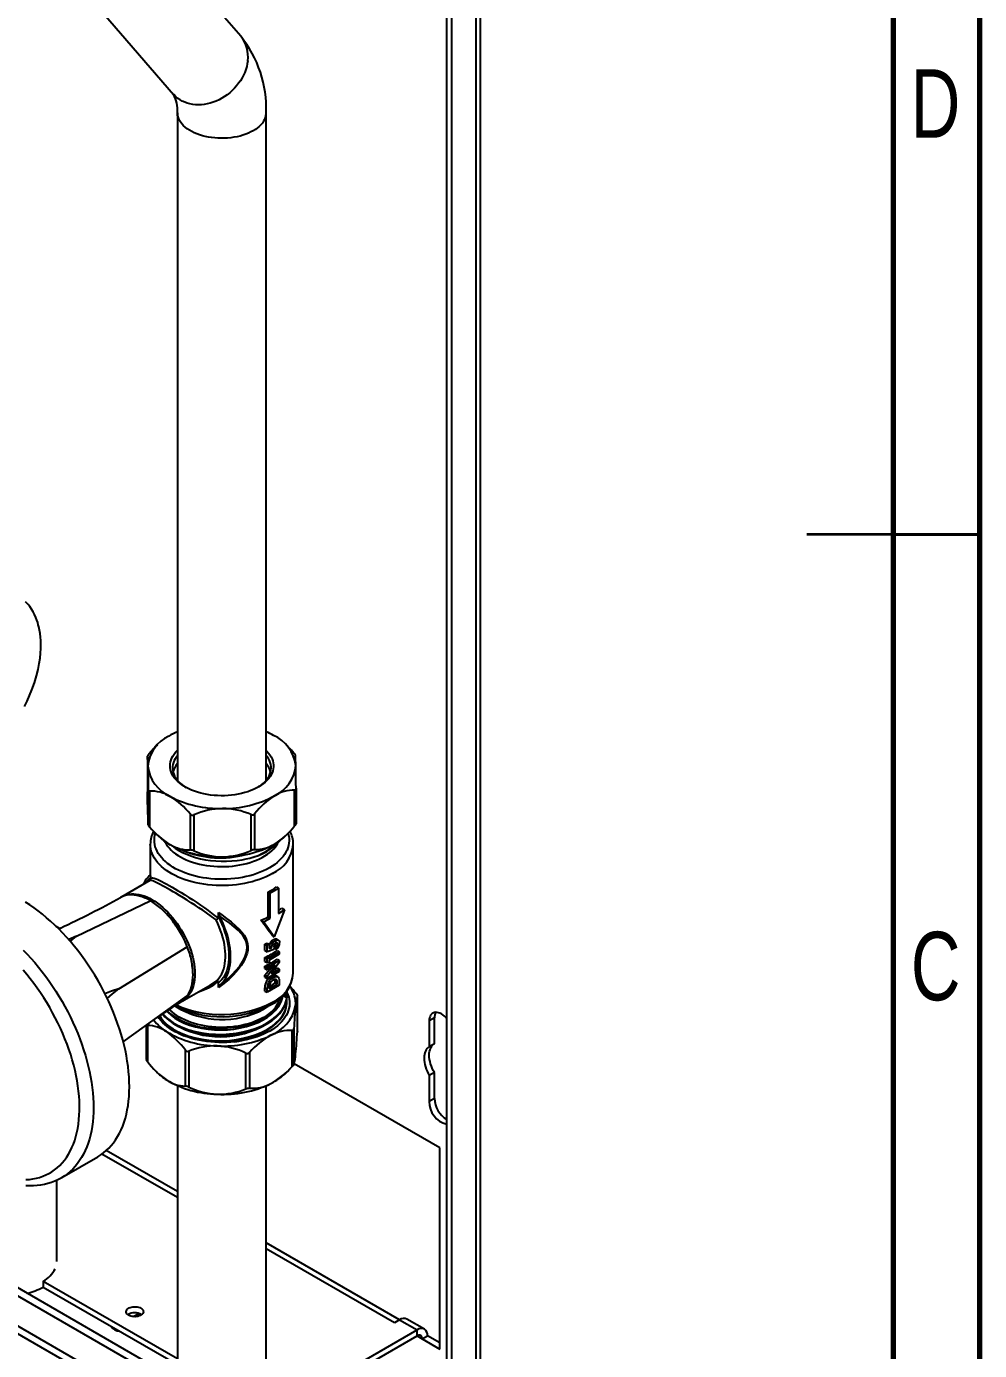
# Model space of a CAD drawing. Header units: millimetres. Extents: x 75 to 2075, y 25 to 1460.
# Drawn here: x 1798.9 to 2075, y 506 to 889.7 of the extents above; entities that cross this region are included whole.
import ezdxf

# ---------------------------------------------------------------- set-up
doc = ezdxf.new("R2010")
doc.units = ezdxf.units.MM
doc.header["$LTSCALE"] = 5
doc.styles.add('SLDTEXTSTYLE0', font='TXT', dxfattribs={"width": 0.75})

msp = doc.modelspace()

# ---------------------------------------------------------------- linework, layer by layer
at = {"color": 7, "linetype": 'Continuous', "lineweight": 70}
for p, q in [((2075, 1460), (2075, 25)), ((2050, 1435), (2050, 50))]:
    msp.add_line(p, q, dxfattribs=at)
at = {"color": 7, "linetype": 'Continuous', "lineweight": 25}
for p, q in [((1929.211, 488.308), (1929.211, 984.748)), ((1930.467, 490.519), (1930.467, 986.035)), ((1920.625, 485.1), (1920.625, 981.54)), ((1922.14, 484.226), (1922.14, 980.666)), ((1860.949, 886.905), (1838.792, 912.493)), ((1819.353, 895.66), (1841.509, 870.073)), ((1842.613, 864.761), (1842.613, 671.272)), ((1868.327, 671.272), (1868.327, 864.761)), ((1856.166, 489.638), (1512.715, 687.909)), ((1854.146, 488.472), (1510.694, 686.742)), ((1836.85, 681.572), (1836.207, 680.921)), ((1874.84, 680.813), (1874.091, 681.572)), ((1854.146, 479.723), (1510.694, 677.994)), ((1833.953, 678.294), (1833.953, 667.902)), ((1512.026, 675.05), (1855.478, 476.78)), ((1834.133, 658.338), (1834.133, 668.73)), ((1834.563, 668.15), (1834.563, 657.758)), ((1876.581, 658.022), (1876.581, 668.414)), ((1876.988, 669), (1876.988, 658.608)), ((1846.406, 651.068), (1846.406, 661.46)), ((1847.42, 661.225), (1847.42, 650.833)), ((1863.988, 650.938), (1863.988, 661.33)), ((1864.993, 661.577), (1864.993, 651.186)), ((1834.756, 652.704), (1834.756, 643.82)), ((1836.099, 656.091), (1836.85, 655.33)), ((1874.091, 655.33), (1874.725, 655.973)), ((1876.185, 615.376), (1876.185, 652.704)), ((1834.615, 642.207), (1826.518, 637.533)), ((1834.756, 642.374), (1834.784, 642.585)), ((1826.093, 637.262), (1826.192, 637.33)), ((1868.8, 638.885), (1868.8, 631.573)), ((1868.8, 638.885), (1869.36, 638.561)), ((1869.36, 638.561), (1871.885, 640.019)), ((1869.36, 638.561), (1869.36, 631.25)), ((1871.326, 640.342), (1871.885, 640.019)), ((1871.885, 640.019), (1871.885, 632.708)), ((1813.395, 626.081), (1834.762, 636.375)), ((1873.653, 633.728), (1870.623, 625.918)), ((1871.885, 632.708), (1873.653, 633.728)), ((1872.831, 634.203), (1873.653, 633.728)), ((1854.547, 631.628), (1854.547, 632.948)), ((1866.77, 630.704), (1867.592, 630.229)), ((1867.592, 630.229), (1869.36, 631.25)), ((1870.623, 625.918), (1867.592, 630.229)), ((1868.8, 631.573), (1869.36, 631.25)), ((1808.489, 628.33), (1807.482, 628.911)), ((1808.723, 628.437), (1808.203, 628.2)), ((1870.117, 626.209), (1870.623, 625.918)), ((1825.642, 610.845), (1845.479, 623.043)), ((1867.957, 621.939), (1867.957, 623.798)), ((1867.957, 623.798), (1868.602, 623.426)), ((1867.957, 621.939), (1868.602, 621.567)), ((1868.602, 623.426), (1869.192, 623.766)), ((1868.602, 621.567), (1868.602, 623.426)), ((1870.564, 622.219), (1868.602, 621.567)), ((1868.616, 624.098), (1869.192, 623.766)), ((1869.192, 623.766), (1869.192, 622.488)), ((1869.192, 622.488), (1869.86, 622.714)), ((1869.299, 623.251), (1869.826, 622.947)), ((1869.335, 623.017), (1869.86, 622.714)), ((1870.488, 625.156), (1870.998, 624.861)), ((1870.687, 622.907), (1870.564, 622.219)), ((1870.587, 622.964), (1870.687, 622.907)), ((1870.757, 622.6), (1870.757, 623.438)), ((1870.757, 623.438), (1871.277, 623.138)), ((1870.757, 622.6), (1871.277, 622.3)), ((1871.092, 624.172), (1871.594, 623.882)), ((1871.277, 622.3), (1871.277, 623.138)), ((1871.889, 624.96), (1871.329, 625.283)), ((1871.554, 621.93), (1872.138, 621.594)), ((1867.957, 618.792), (1867.957, 619.925)), ((1867.957, 619.925), (1868.602, 619.553)), ((1867.957, 618.792), (1868.602, 618.42)), ((1868.602, 619.553), (1872.138, 621.594)), ((1868.602, 618.42), (1868.602, 619.553)), ((1868.602, 617.04), (1872.138, 619.081)), ((1869.192, 618.322), (1868.602, 618.42)), ((1872.138, 620.861), (1869.192, 619.16)), ((1869.192, 619.16), (1869.192, 618.322)), ((1872.138, 618.416), (1869.818, 615.23)), ((1871.554, 619.418), (1872.138, 619.081)), ((1872.138, 621.594), (1872.138, 620.861)), ((1872.138, 619.081), (1872.138, 618.416)), ((1867.957, 616.68), (1867.957, 617.412)), ((1867.957, 617.412), (1868.602, 617.04)), ((1867.957, 616.68), (1868.602, 616.307)), ((1867.957, 614.167), (1867.957, 614.827)), ((1867.957, 614.827), (1868.602, 614.455)), ((1867.957, 614.167), (1868.602, 613.795)), ((1868.602, 614.455), (1870.929, 617.65)), ((1870.929, 617.65), (1868.602, 616.307)), ((1868.602, 616.307), (1868.602, 617.04)), ((1872.138, 615.836), (1868.602, 613.795)), ((1868.602, 613.795), (1868.602, 614.455)), ((1869.818, 615.23), (1872.138, 616.569)), ((1869.913, 614.404), (1870.42, 614.111)), ((1871.712, 614.298), (1871.166, 614.613)), ((1871.554, 616.906), (1872.138, 616.569)), ((1872.138, 616.569), (1872.138, 615.836)), ((1844.017, 607.221), (1852.113, 611.895)), ((1854.547, 611.239), (1854.547, 612.56)), ((1867.957, 610.189), (1867.957, 611.113)), ((1867.957, 611.113), (1868.602, 610.74)), ((1867.957, 610.189), (1868.602, 609.817)), ((1872.138, 611.858), (1868.602, 609.817)), ((1868.602, 609.817), (1868.602, 610.74)), ((1869.237, 610.916), (1871.503, 612.224)), ((1869.237, 611.196), (1869.237, 610.916)), ((1870.972, 612.531), (1870.972, 612.914)), ((1870.972, 612.914), (1871.503, 612.607)), ((1870.972, 612.531), (1871.503, 612.224)), ((1871.503, 612.224), (1871.503, 612.607)), ((1872.138, 612.795), (1872.138, 611.858)), ((1826.931, 595.439), (1845.479, 608.754)), ((1843.57, 606.988), (1843.518, 606.964)), ((1874.284, 608.221), (1873.17, 608.791)), ((1874.284, 608.804), (1873.221, 608.845)), ((1874.284, 608.804), (1874.284, 608.221)), ((1874.327, 608.749), (1874.327, 609.544)), ((1874.327, 606.897), (1874.327, 607.129)), ((1877.36, 598.459), (1877.36, 608.851)), ((1877.363, 598.538), (1877.363, 608.874)), ((1833.578, 600.211), (1833.578, 590.386)), ((1833.937, 600.201), (1833.937, 589.809)), ((1875.881, 588.344), (1875.881, 598.736)), ((1876.359, 599.304), (1876.359, 588.912)), ((1917.09, 602.38), (1915.574, 601.505)), ((1915.574, 601.505), (1915.574, 594.006)), ((1917.09, 594.88), (1917.09, 602.38)), ((1877.359, 598.538), (1877.36, 598.459)), ((1917.09, 594.88), (1915.574, 594.006)), ((1844.924, 582.65), (1844.924, 593.042)), ((1845.907, 592.765), (1845.907, 582.373)), ((1862.445, 581.796), (1862.445, 592.188)), ((1863.479, 592.394), (1863.479, 582.002)), ((1874.091, 586.507), (1875.142, 587.573)), ((1918.605, 564.761), (1876.426, 589.111)), ((1836.439, 586.924), (1836.85, 586.507)), ((1917.09, 586.55), (1915.574, 585.675)), ((1915.574, 585.675), (1915.574, 578.176)), ((1917.09, 579.05), (1917.09, 586.55)), ((1842.613, 582.733), (1842.613, 497.462)), ((1868.327, 496.815), (1868.327, 582.733)), ((1917.09, 579.05), (1915.574, 578.176)), ((1918.605, 506.437), (1918.605, 564.761)), ((1809.123, 556.149), (1819.528, 562.155)), ((1842.613, 550.307), (1820.738, 562.935)), ((1842.613, 552.055), (1822.007, 563.951)), ((1807.718, 531.804), (1807.718, 555.431)), ((1906.988, 514.893), (1868.327, 537.211)), ((1905.473, 514.018), (1868.327, 535.462)), ((1803.7, 526.119), (1842.613, 503.655)), ((1803.7, 526.119), (1803.7, 524.369)), ((1803.7, 524.369), (1842.613, 501.905)), ((1829.811, 515.825), (1831.418, 516.752)), ((1831.418, 516.772), (1831.418, 516.752)), ((1906.988, 514.893), (1905.473, 514.018)), ((1906.988, 514.893), (1912.039, 511.977)), ((1914.181, 512.19), (1909.131, 515.105)), ((1873.148, 489.526), (1912.039, 511.977)), ((1912.039, 510.228), (1912.039, 511.977)), ((1873.148, 487.776), (1912.039, 510.228)), ((1912.039, 510.227), (1913.554, 509.353)), ((1913.554, 509.353), (1915.069, 510.227)), ((1913.554, 509.353), (1918.605, 506.437)), ((1918.605, 508.186), (1915.069, 510.227))]:
    msp.add_line(p, q, dxfattribs=at)
at = {"color": 7, "linetype": 'Continuous', "lineweight": 35}
for p, q in [((2075, 742.5), (2025, 742.5)), ((2050, 742.5), (2075, 742.5))]:
    msp.add_line(p, q, dxfattribs=at)
at = {"color": 7, "linetype": 'Continuous', "lineweight": 25, "flags": 128}
for points in [[(1862.989, 879.775), (1862.867, 878.94), (1862.682, 878.103), (1862.436, 877.267), (1862.13, 876.439), (1861.766, 875.621), (1861.346, 874.818), (1860.872, 874.036), (1860.347, 873.277), (1859.773, 872.545), (1859.153, 871.846), (1858.491, 871.182), (1857.79, 870.556), (1857.054, 869.974), (1856.288, 869.436), (1855.494, 868.947), (1854.677, 868.509), (1853.842, 868.124), (1852.993, 867.794), (1852.135, 867.522), (1851.272, 867.308), (1850.408, 867.153), (1849.549, 867.059), (1848.699, 867.027), (1847.863, 867.055), (1847.044, 867.144), (1846.248, 867.294), (1845.478, 867.503), (1844.739, 867.771), (1844.034, 868.097), (1843.368, 868.477), (1842.744, 868.912), (1842.166, 869.397), (1841.635, 869.931), (1841.509, 870.073)], [(1868.078, 863.306), (1867.86, 862.778), (1867.576, 862.261), (1867.228, 861.758), (1866.817, 861.27), (1866.345, 860.802), (1865.815, 860.354), (1865.231, 859.93), (1864.594, 859.531), (1863.908, 859.161), (1863.177, 858.82), (1862.406, 858.511), (1861.597, 858.236), (1860.755, 857.995), (1859.886, 857.79), (1858.992, 857.623), (1858.08, 857.493), (1857.155, 857.403), (1856.22, 857.352), (1855.281, 857.34), (1854.343, 857.367), (1853.411, 857.435), (1852.49, 857.541), (1851.585, 857.686), (1850.701, 857.868), (1849.842, 858.088), (1849.013, 858.343), (1848.219, 858.632), (1847.463, 858.954), (1846.75, 859.307), (1846.084, 859.689), (1845.467, 860.098), (1844.905, 860.532), (1844.398, 860.988), (1843.95, 861.465), (1843.564, 861.959), (1843.242, 862.468), (1842.985, 862.99), (1842.794, 863.521), (1842.671, 864.058), (1842.616, 864.599), (1842.613, 864.761)], [(1798.273, 692.648), (1799.045, 694.187), (1799.783, 695.814), (1800.456, 697.463), (1801.201, 699.56), (1801.791, 701.527), (1802.248, 703.379), (1802.584, 705.101), (1802.816, 706.686), (1802.96, 708.126), (1803.032, 709.421), (1803.048, 710.596), (1803.013, 711.773), (1802.941, 712.774), (1802.825, 713.786), (1802.662, 714.793), (1802.473, 715.698), (1802.315, 716.329), (1802.131, 716.968), (1801.891, 717.689), (1801.586, 718.482), (1801.219, 719.303), (1800.805, 720.097), (1800.345, 720.862), (1799.841, 721.589), (1799.343, 722.216), (1798.978, 722.629), (1798.64, 722.98)], [(1836.219, 680.909), (1835.715, 680.409), (1834.36, 678.88)], [(1866.192, 669.394), (1865.459, 668.99), (1864.681, 668.616), (1863.861, 668.272), (1863.002, 667.962), (1862.109, 667.685), (1861.186, 667.444), (1860.237, 667.24), (1859.266, 667.073), (1858.278, 666.944), (1857.276, 666.854), (1856.267, 666.803), (1855.254, 666.792), (1854.242, 666.82), (1853.235, 666.887), (1852.239, 666.994), (1851.258, 667.139), (1850.295, 667.322), (1849.357, 667.543), (1848.446, 667.799), (1847.567, 668.09), (1846.725, 668.415), (1845.922, 668.772), (1845.163, 669.159), (1844.45, 669.575), (1843.789, 670.018), (1843.18, 670.486), (1842.627, 670.976), (1842.134, 671.487), (1841.701, 672.016), (1841.33, 672.56), (1841.025, 673.118), (1840.785, 673.686), (1840.612, 674.262), (1840.507, 674.844), (1840.47, 675.429), (1840.502, 676.013), (1840.602, 676.595), (1840.77, 677.172), (1841.005, 677.741), (1841.306, 678.3), (1841.671, 678.845), (1842.1, 679.375), (1842.589, 679.887), (1842.613, 679.91)], [(1868.327, 679.91), (1868.567, 679.671), (1869.031, 679.151), (1869.433, 678.614), (1869.771, 678.063), (1870.044, 677.499), (1870.251, 676.927), (1870.39, 676.347), (1870.46, 675.764), (1870.463, 675.179), (1870.397, 674.595), (1870.263, 674.015), (1870.061, 673.442), (1869.793, 672.878), (1869.46, 672.326), (1869.063, 671.788), (1868.603, 671.266), (1868.084, 670.764), (1867.507, 670.283), (1866.876, 669.826), (1866.192, 669.394)], [(1842.613, 678.462), (1842.283, 678.038), (1841.936, 677.506), (1841.652, 676.96), (1841.435, 676.405), (1841.285, 675.842), (1841.202, 675.275), (1841.187, 674.706), (1841.241, 674.137), (1841.362, 673.572), (1841.55, 673.013), (1841.805, 672.463), (1842.124, 671.925), (1842.508, 671.4), (1842.953, 670.892), (1843.458, 670.403), (1844.02, 669.935), (1844.637, 669.491), (1845.121, 669.182)], [(1865.82, 669.182), (1866.346, 669.52), (1866.959, 669.966), (1867.518, 670.435), (1868.019, 670.925), (1868.46, 671.434), (1868.839, 671.96), (1869.155, 672.499), (1869.405, 673.05), (1869.589, 673.609), (1869.706, 674.175), (1869.754, 674.743), (1869.735, 675.312), (1869.648, 675.88), (1869.493, 676.442), (1869.271, 676.997), (1868.984, 677.541), (1868.632, 678.073), (1868.327, 678.462)], [(1876.988, 669), (1876.971, 670.47), (1876.954, 671.873), (1876.936, 673.226), (1876.917, 674.46), (1876.907, 675.043), (1876.898, 675.585)], [(1834.043, 675.315), (1834.062, 674.214), (1834.081, 672.945), (1834.095, 671.971), (1834.108, 670.944), (1834.121, 669.855), (1834.133, 668.73)], [(1834.043, 661.317), (1834.024, 662.419), (1834.005, 663.687), (1833.991, 664.661), (1833.978, 665.689), (1833.965, 666.777), (1833.953, 667.902)], [(1834.133, 668.73), (1834.167, 668.468), (1834.269, 668.27), (1834.418, 668.17), (1834.563, 668.15)], [(1876.581, 668.414), (1876.764, 668.455), (1876.904, 668.593), (1876.974, 668.799), (1876.988, 669)], [(1870.117, 644.248), (1869.249, 643.775), (1868.335, 643.331), (1867.379, 642.919), (1866.382, 642.539), (1865.35, 642.193), (1864.285, 641.882), (1863.19, 641.607), (1862.07, 641.369), (1860.928, 641.168), (1859.767, 641.006), (1858.593, 640.882), (1857.408, 640.798), (1856.216, 640.753), (1855.023, 640.748), (1853.83, 640.783), (1852.643, 640.857), (1851.466, 640.971), (1850.301, 641.124), (1849.154, 641.315), (1848.028, 641.544), (1846.927, 641.81), (1845.854, 642.112), (1844.813, 642.45), (1843.807, 642.821), (1842.84, 643.225), (1841.916, 643.661), (1841.036, 644.127), (1840.204, 644.621), (1839.422, 645.142), (1838.695, 645.689), (1838.022, 646.258), (1837.408, 646.849), (1836.854, 647.46), (1836.361, 648.088), (1835.933, 648.731), (1835.569, 649.387), (1835.271, 650.055), (1835.04, 650.731), (1834.877, 651.414), (1834.782, 652.101), (1834.756, 652.698)], [(1869.276, 645.884), (1868.434, 645.426), (1867.546, 644.997), (1866.616, 644.6), (1865.647, 644.235), (1864.642, 643.904), (1863.605, 643.608), (1862.539, 643.348), (1861.448, 643.124), (1860.337, 642.939), (1859.208, 642.791), (1858.066, 642.683), (1856.916, 642.614), (1855.76, 642.584), (1854.603, 642.594), (1853.449, 642.643), (1852.302, 642.732), (1851.166, 642.86), (1850.046, 643.027), (1848.944, 643.231), (1847.865, 643.473), (1846.813, 643.751), (1845.792, 644.065), (1844.805, 644.413), (1843.854, 644.795), (1842.945, 645.208), (1842.08, 645.651), (1841.262, 646.124), (1840.494, 646.623), (1839.778, 647.148), (1839.117, 647.697), (1838.514, 648.267), (1837.971, 648.856), (1837.488, 649.464), (1837.07, 650.086), (1836.715, 650.722), (1836.427, 651.369), (1836.205, 652.025), (1836.051, 652.687), (1835.966, 653.353), (1835.949, 654.021), (1836, 654.688), (1836.12, 655.352), (1836.275, 655.913)], [(1838.906, 653.604), (1839.061, 653.291), (1839.408, 652.696), (1839.821, 652.115), (1840.296, 651.55), (1840.832, 651.003), (1841.428, 650.478), (1842.08, 649.975), (1842.785, 649.497), (1843.542, 649.046), (1844.347, 648.624), (1845.197, 648.232), (1846.088, 647.871), (1847.017, 647.545), (1847.98, 647.252), (1848.973, 646.996), (1849.992, 646.777), (1851.033, 646.595), (1852.093, 646.452), (1853.165, 646.348), (1854.247, 646.283), (1855.334, 646.258), (1856.422, 646.273), (1857.505, 646.328), (1858.581, 646.422), (1859.644, 646.555), (1860.69, 646.728), (1861.715, 646.938), (1862.715, 647.185), (1863.686, 647.468), (1864.624, 647.787), (1865.525, 648.139), (1866.385, 648.523), (1867.201, 648.938), (1867.971, 649.382), (1868.689, 649.853), (1869.355, 650.35), (1869.965, 650.87), (1870.516, 651.411), (1871.007, 651.972), (1871.435, 652.549), (1871.735, 653.028)], [(1874.666, 655.913), (1874.735, 655.683), (1874.889, 655.021), (1874.975, 654.355), (1874.992, 653.687), (1874.941, 653.019), (1874.821, 652.355), (1874.633, 651.696), (1874.378, 651.044), (1874.056, 650.403), (1873.67, 649.773), (1873.219, 649.158), (1872.706, 648.559), (1872.132, 647.979), (1871.5, 647.419), (1870.812, 646.883), (1870.069, 646.37), (1869.276, 645.884)], [(1841.039, 652.329), (1841.087, 652.286), (1841.986, 651.606), (1843.01, 650.954), (1844.125, 650.354), (1845.299, 649.819), (1846.544, 649.342), (1847.89, 648.913), (1849.293, 648.552), (1850.731, 648.262), (1852.205, 648.041), (1853.75, 647.889), (1855.311, 647.814), (1856.834, 647.814), (1858.351, 647.885), (1859.895, 648.032), (1861.412, 648.252), (1862.501, 648.459), (1863.57, 648.705)], [(1853.841, 630.814), (1852.475, 631.838), (1851.039, 632.857), (1849.964, 633.592), (1848.864, 634.324), (1847.732, 635.06), (1846.586, 635.791), (1845.472, 636.489), (1844.361, 637.175), (1843.241, 637.855), (1842.144, 638.512), (1841.398, 638.953), (1840.575, 639.433), (1839.789, 639.886), (1839.035, 640.313), (1838.332, 640.703), (1837.661, 641.066), (1837.053, 641.383), (1836.505, 641.656), (1836.027, 641.879), (1835.46, 642.108), (1835.029, 642.23), (1834.721, 642.243), (1834.625, 642.19)], [(1834.756, 643.821), (1834.756, 643.823), (1834.759, 643.781), (1834.762, 643.722), (1834.766, 643.627), (1834.769, 643.531), (1834.772, 643.42), (1834.775, 643.278), (1834.777, 643.07), (1834.777, 643.041)], [(1834.784, 642.585), (1834.874, 642.793), (1835.073, 642.94), (1835.389, 642.978), (1835.848, 642.899), (1836.464, 642.695), (1836.939, 642.499), (1837.485, 642.249), (1838.113, 641.94), (1838.819, 641.573), (1839.503, 641.203), (1840.244, 640.788), (1841.051, 640.325), (1841.908, 639.821), (1842.656, 639.373), (1843.707, 638.731), (1844.796, 638.051), (1845.934, 637.326), (1847.089, 636.573), (1848.199, 635.833), (1849.307, 635.077), (1850.416, 634.299), (1851.508, 633.51), (1852.978, 632.4), (1854.39, 631.267)], [(1826.518, 637.533), (1826.796, 637.683), (1827.379, 637.941), (1827.994, 638.136), (1828.637, 638.27), (1829.306, 638.34), (1829.998, 638.348), (1830.712, 638.293), (1831.443, 638.174), (1832.19, 637.994), (1832.948, 637.752), (1833.716, 637.449), (1834.49, 637.087), (1835.267, 636.666), (1836.044, 636.19), (1836.818, 635.658), (1837.586, 635.075), (1838.345, 634.441), (1839.091, 633.759), (1839.823, 633.033), (1840.536, 632.265), (1841.229, 631.457), (1841.898, 630.614), (1842.541, 629.738), (1843.155, 628.834), (1843.738, 627.903), (1844.288, 626.951), (1844.802, 625.981), (1845.278, 624.997), (1845.715, 624.002), (1846.111, 623.001), (1846.464, 621.997), (1846.773, 620.995), (1847.036, 619.999), (1847.253, 619.011), (1847.422, 618.037), (1847.544, 617.081), (1847.617, 616.145), (1847.642, 615.233), (1847.617, 614.35), (1847.544, 613.499), (1847.422, 612.682), (1847.253, 611.904), (1847.036, 611.167), (1846.773, 610.475), (1846.464, 609.829), (1846.111, 609.233), (1845.715, 608.689), (1845.278, 608.198), (1844.802, 607.764), (1844.288, 607.388), (1843.738, 607.07), (1843.612, 607.008)], [(1819.528, 562.155), (1819.529, 562.156), (1820.382, 562.688), (1821.198, 563.278), (1821.978, 563.925), (1822.721, 564.629), (1823.424, 565.388), (1824.087, 566.201), (1824.708, 567.067), (1825.288, 567.985), (1825.825, 568.952), (1826.318, 569.969), (1826.766, 571.033), (1827.169, 572.142), (1827.526, 573.294), (1827.836, 574.489), (1828.1, 575.724), (1828.316, 576.997), (1828.484, 578.306), (1828.605, 579.65), (1828.677, 581.025), (1828.701, 582.431), (1828.677, 583.865), (1828.605, 585.324), (1828.484, 586.807), (1828.316, 588.311), (1828.1, 589.833), (1827.836, 591.372), (1827.526, 592.925), (1827.169, 594.49), (1826.766, 596.064), (1826.318, 597.645), (1825.825, 599.231), (1825.288, 600.818), (1824.708, 602.405), (1824.087, 603.989), (1823.424, 605.568), (1822.721, 607.139), (1821.978, 608.699), (1821.198, 610.247), (1820.382, 611.78), (1819.529, 613.296), (1818.643, 614.792), (1817.724, 616.265), (1816.773, 617.715), (1815.793, 619.138), (1814.784, 620.532), (1813.748, 621.896), (1812.688, 623.226), (1811.603, 624.521), (1810.497, 625.78), (1809.37, 626.999), (1808.225, 628.178), (1807.063, 629.314), (1805.887, 630.405), (1804.697, 631.451), (1803.496, 632.448), (1802.285, 633.397), (1801.067, 634.294), (1799.843, 635.14), (1798.616, 635.932)], [(1853.841, 613.022), (1854.313, 613.483), (1854.745, 614.001), (1855.133, 614.574), (1855.476, 615.2), (1855.772, 615.876), (1856.021, 616.601), (1856.222, 617.369), (1856.373, 618.18), (1856.474, 619.028), (1856.525, 619.911), (1856.525, 620.826), (1856.474, 621.767), (1856.373, 622.733), (1856.222, 623.717), (1856.021, 624.718), (1855.772, 625.73), (1855.476, 626.749), (1855.133, 627.771), (1854.745, 628.792), (1854.313, 629.807), (1853.841, 630.814)], [(1854.547, 632.948), (1855.453, 632.301), (1856.861, 631.259), (1858.197, 630.207), (1859.441, 629.133), (1860.573, 628.026), (1861.281, 627.226), (1861.907, 626.384), (1862.423, 625.492), (1862.75, 624.695), (1862.963, 623.847), (1863.043, 622.959), (1862.979, 622.048), (1862.785, 621.118), (1862.477, 620.192), (1861.843, 618.843), (1861.046, 617.541), (1860.132, 616.302), (1858.887, 614.869), (1857.526, 613.538), (1856.073, 612.324), (1854.547, 611.239)], [(1854.547, 631.628), (1855.049, 630.597), (1855.509, 629.555), (1855.927, 628.506), (1856.299, 627.455), (1856.624, 626.405), (1856.902, 625.36), (1857.131, 624.325), (1857.31, 623.304), (1857.438, 622.301), (1857.515, 621.32), (1857.541, 620.365), (1857.515, 619.44), (1857.438, 618.548), (1857.31, 617.693), (1857.131, 616.878), (1856.902, 616.108), (1856.624, 615.384), (1856.299, 614.709), (1855.927, 614.087), (1855.509, 613.52), (1855.049, 613.01), (1854.547, 612.56)], [(1854.895, 611.93), (1856.662, 613.258), (1858.318, 614.751), (1859.826, 616.392), (1860.755, 617.596), (1861.568, 618.866), (1862.22, 620.186), (1862.534, 621.082), (1862.734, 621.983), (1862.799, 622.865), (1862.716, 623.721), (1862.498, 624.534), (1862.165, 625.292), (1861.635, 626.145), (1860.996, 626.943), (1860.275, 627.697), (1859.082, 628.777), (1857.773, 629.822), (1856.369, 630.844), (1854.895, 631.855)], [(1854.895, 611.93), (1855.401, 612.376), (1855.867, 612.878), (1856.292, 613.437), (1856.674, 614.048), (1857.011, 614.71), (1857.302, 615.421), (1857.547, 616.178), (1857.743, 616.978), (1857.891, 617.818), (1857.99, 618.695), (1858.04, 619.606), (1858.04, 620.548), (1857.99, 621.516), (1857.891, 622.507), (1857.743, 623.518), (1857.547, 624.545), (1857.302, 625.584), (1857.011, 626.632), (1856.674, 627.683), (1856.292, 628.735), (1855.867, 629.784), (1855.401, 630.825), (1854.895, 631.855)], [(1813.395, 626.081), (1811.148, 625.134), (1811.074, 625.101)], [(1811.522, 624.596), (1811.761, 624.779), (1813.395, 626.081)], [(1797.914, 622.077), (1799.056, 620.897), (1800.18, 619.676), (1801.284, 618.416), (1802.365, 617.119), (1803.423, 615.788), (1804.455, 614.423), (1805.461, 613.028), (1806.438, 611.605), (1807.385, 610.155), (1808.301, 608.682), (1809.184, 607.186), (1810.033, 605.671), (1810.847, 604.139), (1811.623, 602.592), (1812.362, 601.032), (1813.062, 599.462), (1813.722, 597.885), (1814.34, 596.303), (1814.917, 594.718), (1815.45, 593.132), (1815.94, 591.549), (1816.385, 589.97), (1816.785, 588.398), (1817.139, 586.835), (1817.446, 585.285), (1817.707, 583.748), (1817.921, 582.228), (1818.087, 580.727), (1818.205, 579.247), (1818.275, 577.791), (1818.297, 576.36), (1818.27, 574.957), (1818.196, 573.584), (1818.073, 572.244), (1817.903, 570.937), (1817.685, 569.667), (1817.42, 568.435), (1817.108, 567.244), (1816.75, 566.094), (1816.346, 564.988), (1815.897, 563.927), (1815.403, 562.913), (1814.866, 561.948), (1814.285, 561.033), (1813.663, 560.17), (1813, 559.359), (1812.296, 558.602), (1811.554, 557.901), (1810.774, 557.256), (1809.957, 556.668), (1809.123, 556.149)], [(1869.86, 622.714), (1869.833, 622.839), (1869.826, 622.947)], [(1870.488, 625.156), (1870.707, 625.269), (1870.916, 625.339), (1871.11, 625.351), (1871.28, 625.308), (1871.322, 625.272)], [(1870.998, 624.861), (1871.349, 625.013), (1871.673, 625.036), (1871.942, 624.926), (1872.101, 624.754), (1872.198, 624.508), (1872.228, 624.207)], [(1871.594, 623.882), (1871.537, 624.116), (1871.377, 624.227), (1871.207, 624.221), (1871.02, 624.141)], [(1798.696, 555.528), (1799.737, 555.596), (1800.753, 555.727), (1801.743, 555.921), (1802.705, 556.176), (1803.638, 556.493), (1804.54, 556.87), (1805.41, 557.308), (1806.246, 557.806), (1807.047, 558.362), (1807.811, 558.976), (1808.537, 559.647), (1809.225, 560.373), (1809.872, 561.154), (1810.478, 561.988), (1811.042, 562.874), (1811.563, 563.811), (1812.04, 564.796), (1812.472, 565.829), (1812.858, 566.907), (1813.199, 568.028), (1813.492, 569.192), (1813.739, 570.395), (1813.938, 571.636), (1814.089, 572.914), (1814.192, 574.225), (1814.247, 575.567), (1814.253, 576.939), (1814.21, 578.338), (1814.12, 579.762), (1813.981, 581.208), (1813.794, 582.675), (1813.56, 584.159), (1813.278, 585.658), (1812.949, 587.17), (1812.574, 588.692), (1812.154, 590.221), (1811.688, 591.756), (1811.179, 593.294), (1810.626, 594.831), (1810.03, 596.367), (1809.393, 597.897), (1808.716, 599.419), (1808, 600.932), (1807.245, 602.432), (1806.453, 603.916), (1805.626, 605.384), (1804.765, 606.831), (1803.871, 608.256), (1802.946, 609.657), (1801.991, 611.03), (1801.008, 612.375), (1799.998, 613.687), (1798.964, 614.967), (1797.906, 616.21)], [(1869.913, 614.404), (1870.305, 614.59), (1870.685, 614.689), (1870.904, 614.694), (1871.104, 614.644), (1871.162, 614.607)], [(1870.42, 614.111), (1870.843, 614.309), (1871.248, 614.395), (1871.609, 614.347), (1871.894, 614.148), (1872.043, 613.889), (1872.108, 613.549), (1872.132, 613.178), (1872.138, 612.795)], [(1825.642, 610.845), (1823.546, 610.12), (1821.62, 609.405)], [(1822.271, 608.049), (1823.852, 609.329), (1825.642, 610.845)], [(1852.105, 611.91), (1852.573, 612.17), (1853.841, 613.022)], [(1871.503, 612.607), (1871.486, 613.004), (1871.403, 613.35), (1871.186, 613.542), (1870.819, 613.549), (1870.408, 613.372)], [(1870.972, 612.914), (1870.933, 613.47), (1870.904, 613.547)], [(1874.322, 609.814), (1874.346, 609.765), (1874.635, 609.114), (1874.856, 608.455), (1875.01, 607.788), (1875.095, 607.118), (1875.111, 606.446), (1875.058, 605.775), (1874.936, 605.106), (1874.745, 604.443), (1874.487, 603.788), (1874.163, 603.143), (1873.772, 602.509), (1873.317, 601.891), (1872.8, 601.289), (1872.222, 600.705), (1871.585, 600.143), (1870.891, 599.603), (1870.143, 599.088), (1869.344, 598.6), (1868.496, 598.139), (1867.602, 597.709), (1866.665, 597.31), (1865.689, 596.943), (1864.678, 596.611), (1863.633, 596.313), (1862.561, 596.052), (1861.463, 595.828), (1860.344, 595.642), (1859.209, 595.495), (1858.06, 595.387), (1856.902, 595.318), (1855.738, 595.289), (1854.574, 595.3), (1853.414, 595.35), (1852.26, 595.44), (1851.118, 595.57), (1849.99, 595.738), (1848.883, 595.944), (1847.798, 596.189), (1846.74, 596.469), (1845.713, 596.786), (1844.72, 597.137), (1843.765, 597.521), (1842.851, 597.937), (1841.982, 598.384), (1841.159, 598.86), (1840.388, 599.363), (1839.669, 599.891), (1839.005, 600.444), (1838.399, 601.018), (1837.854, 601.611), (1837.37, 602.223), (1837.044, 602.699)], [(1837.397, 602.95), (1838.092, 601.862), (1838.996, 600.824), (1840.09, 599.855), (1841.35, 598.97), (1842.752, 598.178), (1844.315, 597.47), (1846.03, 596.855), (1847.869, 596.349), (1849.802, 595.962), (1851.793, 595.7), (1853.806, 595.566), (1855.807, 595.555), (1857.814, 595.668), (1859.824, 595.91), (1861.8, 596.28), (1863.705, 596.775), (1865.505, 597.384), (1867.172, 598.096), (1868.679, 598.894), (1870.033, 599.777), (1871.239, 600.755), (1872.272, 601.815), (1873.107, 602.939), (1873.73, 604.106), (1874.133, 605.297), (1874.315, 606.488), (1874.303, 606.897)], [(1837.502, 603.024), (1838.045, 602.157), (1838.938, 601.115), (1840.021, 600.142), (1841.272, 599.251), (1842.665, 598.454), (1844.218, 597.74), (1845.925, 597.12), (1847.758, 596.607), (1849.686, 596.213), (1851.675, 595.944), (1853.687, 595.801), (1855.689, 595.784), (1857.696, 595.889), (1859.706, 596.124), (1861.685, 596.486), (1863.595, 596.974), (1865.403, 597.577), (1867.077, 598.283), (1868.595, 599.076), (1869.957, 599.954), (1871.173, 600.927), (1872.216, 601.982), (1873.064, 603.102), (1873.7, 604.268), (1874.115, 605.458), (1874.31, 606.65), (1874.29, 607.833), (1874.26, 607.983)], [(1838.248, 603.536), (1838.996, 602.676), (1840.09, 601.707), (1841.35, 600.822), (1842.752, 600.03), (1844.315, 599.321), (1846.03, 598.707), (1847.869, 598.201), (1849.802, 597.814), (1851.793, 597.552), (1853.806, 597.417), (1855.807, 597.407), (1857.814, 597.52), (1859.824, 597.762), (1861.8, 598.132), (1863.705, 598.626), (1865.505, 599.236), (1867.172, 599.948), (1868.679, 600.746), (1870.033, 601.629), (1871.239, 602.607), (1872.272, 603.667), (1873.107, 604.79), (1873.73, 605.958), (1874.133, 607.148), (1874.315, 608.34), (1874.303, 608.749)], [(1838.376, 603.622), (1838.938, 602.967), (1840.021, 601.994), (1841.272, 601.103), (1842.665, 600.306), (1844.218, 599.592), (1845.925, 598.972), (1847.758, 598.459), (1849.686, 598.065), (1851.675, 597.796), (1853.687, 597.653), (1855.689, 597.635), (1857.696, 597.741), (1859.706, 597.975), (1861.685, 598.338), (1863.595, 598.825), (1865.403, 599.428), (1867.077, 600.135), (1868.595, 600.928), (1869.957, 601.806), (1871.173, 602.779), (1872.216, 603.834), (1873.064, 604.954), (1873.7, 606.12), (1874.115, 607.309), (1874.284, 608.221)], [(1839.65, 604.298), (1839.8, 604.111), (1840.773, 603.186), (1841.907, 602.337), (1843.178, 601.573), (1844.594, 600.889), (1846.158, 600.289), (1847.846, 599.787), (1849.631, 599.394), (1851.479, 599.117), (1853.359, 598.958), (1855.235, 598.916), (1857.106, 598.989), (1858.988, 599.181), (1860.848, 599.495), (1862.652, 599.925), (1864.367, 600.467), (1865.965, 601.107), (1867.42, 601.833), (1868.724, 602.635), (1869.896, 603.527), (1870.912, 604.499), (1871.749, 605.536), (1872.391, 606.619), (1872.829, 607.73), (1873.016, 608.639)], [(1873.023, 608.646), (1872.946, 608.2), (1872.678, 607.332), (1872.281, 606.479), (1871.759, 605.65), (1871.29, 605.052), (1870.756, 604.473), (1869.673, 603.516), (1868.409, 602.632), (1866.986, 601.838), (1865.417, 601.142), (1863.717, 600.549), (1861.919, 600.071), (1860.038, 599.715), (1858.095, 599.48), (1856.124, 599.373), (1854.504, 599.381)], [(1874.304, 610.086), (1874.327, 609.458), (1874.284, 608.804)], [(1867.592, 602.546), (1866.799, 602.116), (1865.96, 601.716), (1865.079, 601.348), (1864.159, 601.013), (1863.204, 600.712), (1862.219, 600.446), (1861.205, 600.217), (1860.169, 600.026), (1859.114, 599.873), (1858.044, 599.759), (1856.964, 599.685), (1855.878, 599.65), (1854.79, 599.655), (1853.705, 599.7), (1852.627, 599.784), (1851.561, 599.908), (1850.51, 600.07), (1849.479, 600.271), (1848.473, 600.509), (1847.494, 600.784), (1846.548, 601.093), (1845.638, 601.437), (1844.767, 601.813), (1843.939, 602.221), (1843.158, 602.658), (1842.426, 603.122), (1841.747, 603.613), (1841.123, 604.127), (1840.557, 604.664), (1840.324, 604.908)], [(1868.863, 605.748), (1868.337, 605.386), (1867.592, 604.928)], [(1920.625, 602.278), (1920.364, 602.558), (1919.956, 602.94), (1919.536, 603.271), (1919.11, 603.547), (1918.684, 603.763), (1918.264, 603.917), (1917.856, 604.005), (1917.467, 604.028), (1917.101, 603.984), (1916.765, 603.874), (1916.463, 603.699), (1916.2, 603.463), (1915.979, 603.169), (1915.804, 602.82), (1915.677, 602.423), (1915.6, 601.983), (1915.574, 601.505)], [(1833.709, 600.305), (1833.805, 600.227), (1833.937, 600.201)], [(1875.881, 598.736), (1876.08, 598.769), (1876.24, 598.901), (1876.329, 599.103), (1876.359, 599.304)], [(1917.09, 586.55), (1916.749, 587.172), (1916.447, 587.81), (1916.186, 588.455), (1915.969, 589.103), (1915.797, 589.747), (1915.674, 590.38), (1915.599, 590.997), (1915.574, 591.59), (1915.599, 592.154), (1915.674, 592.685), (1915.797, 593.175), (1915.969, 593.621), (1916.186, 594.018), (1916.447, 594.363), (1916.749, 594.651), (1917.019, 594.839)], [(1915.574, 594.006), (1915.234, 593.776), (1914.931, 593.488), (1914.67, 593.144), (1914.453, 592.746), (1914.282, 592.3), (1914.159, 591.81), (1914.084, 591.28), (1914.059, 590.715), (1914.084, 590.122), (1914.159, 589.506), (1914.282, 588.872), (1914.453, 588.229), (1914.67, 587.581), (1914.931, 586.935), (1915.234, 586.298), (1915.574, 585.675)], [(1798.656, 553.873), (1799.785, 553.827), (1800.895, 553.841), (1801.985, 553.914), (1803.051, 554.045), (1804.094, 554.234), (1805.11, 554.48), (1806.099, 554.782), (1807.059, 555.14), (1807.99, 555.551), (1808.89, 556.017), (1809.134, 556.162)], [(1832.019, 518.266), (1832.286, 518.084), (1832.497, 517.88), (1832.647, 517.657), (1832.732, 517.424), (1832.749, 517.186), (1832.698, 516.95), (1832.58, 516.721), (1832.399, 516.507), (1832.159, 516.313), (1831.867, 516.144), (1831.531, 516.006), (1831.16, 515.901), (1830.764, 515.833), (1830.354, 515.804), (1829.942, 515.814), (1829.538, 515.862), (1829.153, 515.949), (1828.798, 516.071), (1828.483, 516.225), (1828.216, 516.407), (1828.005, 516.612), (1827.855, 516.834), (1827.77, 517.067), (1827.753, 517.305), (1827.804, 517.542), (1827.922, 517.77), (1828.103, 517.984), (1828.343, 518.178), (1828.635, 518.347), (1828.971, 518.485), (1829.342, 518.59), (1829.738, 518.658), (1830.148, 518.688), (1830.56, 518.678), (1830.964, 518.629), (1831.349, 518.542), (1831.704, 518.42), (1832.019, 518.266)], [(1823.927, 512.379), (1824.013, 512.448), (1824.163, 512.556)]]:
    msp.add_lwpolyline(points, dxfattribs=at)
at = {"color": 7, "linetype": 'Continuous', "lineweight": 25}
for centre, radius, start, end in [((1835.092, 865.988), 33.258, 357.88632, 38.97192), ((1853.867, 881.021), 9.207, 352.21999, 39.72318), ((1833.231, 865.582), 9.418, 355.00196, 28.47934), ((1863.903, 864.771), 4.424, 340.65849, 359.87333), ((1844.675, 674.439), 10.668, 115.07597, 175.28905), ((1851.455, 664.828), 22.343, 113.31267, 120.38658), ((1859.288, 664.416), 22.799, 60.66956, 66.64248), ((1866.062, 674.306), 10.91, 6.73404, 66.25127), ((1854.472, 660.438), 28.807, 40.49606, 45.01021), ((1835.666, 677.537), 1.874, 134.20635, 156.15867), ((1750.368, 674.267), 83.682, 0.71747, 2.75834), ((1847.223, 672.135), 6.099, 139.09725, 165.13091), ((1863.765, 672.16), 6.047, 14.75612, 41.01572), ((1866.266, 676.461), 10.668, 295.07597, 355.28905), ((1874.562, 677.353), 2.551, 28.35581, 44.62949), ((1802.821, 674.828), 74.08, 0.58519, 2.89061), ((1844.878, 676.594), 10.91, 186.73404, 246.25127), ((1834.784, 656.857), 11.295, 59.6913, 91.12273), ((1876.517, 657.446), 10.968, 89.66689, 121.49347), ((1854.887, 694.15), 31.081, 242.39431, 271.50723), ((1828.677, 647.046), 22.849, 39.11336, 58.88578), ((1856.131, 693.798), 30.721, 269.20393, 298.49446), ((1883.022, 647.398), 22.937, 122.2371, 141.81444), ((1917.718, 662.365), 83.682, 180.71747, 182.75834), ((1847.063, 661.991), 0.845, 218.91973, 294.98181), ((1856.105, 641.865), 21.219, 91.08382, 114.16186), ((1855.519, 641.73), 21.351, 66.63009, 89.50263), ((1864.333, 662.092), 0.837, 245.64119, 322.05719), ((1836.126, 659.363), 2.241, 207.22321, 225.76209), ((1852.819, 672.779), 23.642, 219.4482, 238.55093), ((1842.597, 652.776), 7.835, 151.57323, 180.57613), ((1857.996, 672.819), 23.756, 302.57782, 321.47372), ((1868.082, 652.693), 8.102, 0.04951, 28.08994), ((1875.055, 659.518), 2.136, 315.5697, 334.79532), ((1848.317, 666.864), 16.265, 225.16556, 241.20957), ((1846.202, 662.431), 11.364, 239.78965, 271.02437), ((1854.887, 680.153), 31.081, 242.39431, 271.50723), ((1856.131, 679.8), 30.721, 269.20393, 298.49446), ((1859.821, 665.457), 17.166, 282.61186, 318.46607), ((1858.866, 666.706), 18.606, 284.6443, 315.78851), ((1865.035, 662.233), 11.047, 269.78403, 301.37634), ((1865.843, 653.72), 10.392, 294.28891, 354.37187), ((1862.76, 666.709), 16.058, 299.99271, 314.88003), ((1855.041, 676.751), 27.984, 247.71115, 285.33182), ((1846.329, 648.43), 2.64, 65.5723, 88.32924), ((1855.889, 670.432), 21.351, 246.63009, 269.50263), ((1855.303, 670.297), 21.219, 271.08382, 294.16186), ((1865.133, 648.457), 2.732, 92.92528, 114.77311), ((1839.573, 638.026), 7.538, 129.73678, 155.98074), ((1839.077, 637.769), 6.804, 129.20639, 146.7613), ((1834.463, 642.492), 0.319, 298.07868, 338.25357), ((1846.001, 643), 11.224, 179.79318, 182.12004), ((1679.487, 903.573), 303.977, 295.16024, 298.84904), ((1829.075, 631.867), 6.185, 94.63713, 119.67574), ((1829.175, 631.603), 6.457, 95.32931, 117.87633), ((1829.232, 629.425), 8.633, 73.98154, 94.36436), ((1829.028, 627.429), 10.612, 75.89776, 92.44813), ((1827.961, 624.834), 13.396, 59.48894, 74.17501), ((1860.335, 656.465), 19.512, 295.71202, 304.28261), ((1824.852, 619.426), 19.633, 48.30883, 59.68421), ((1807.443, 602.097), 44.177, 40.67179, 46.39656), ((1820.76, 614.75), 25.847, 38.63797, 48.43038), ((1862.933, 645.386), 14.934, 306.82761, 311.509), ((1788.654, 592.458), 64.898, 32.22989, 36.31131), ((1817.774, 612.3), 29.709, 29.80919, 38.73201), ((1855.925, 628.847), 2.866, 122.39854, 136.66762), ((1854.147, 631.587), 0.401, 307.11847, 5.80285), ((1857.175, 633.183), 2.639, 185.11533, 210.21257), ((1858.381, 653.107), 23.922, 290.52829, 295.81937), ((1817.893, 612.314), 29.599, 21.2532, 29.90032), ((1821.383, 613.618), 25.874, 11.9037, 21.36373), ((1858.743, 644.933), 23.056, 293.55675, 295.35642), ((1860.066, 638.306), 20.003, 293.23429, 305.05151), ((1871.67, 623.094), 2.376, 119.83131, 176.21081), ((1870.08, 623.251), 0.781, 179.96964, 197.42048), ((1872.157, 622.836), 2.334, 119.77247, 177.26254), ((1870.788, 623.233), 0.328, 175.60494, 243.70775), ((1871.56, 623.18), 1.102, 119.34085, 175.95187), ((1869.801, 624.257), 1.259, 319.38663, 354.56855), ((1869.672, 624.292), 2.558, 308.85216, 358.07951), ((1870.435, 623.936), 1.16, 316.50358, 357.31496), ((1817.89, 613.792), 29.269, 2.25143, 10.16007), ((1827.33, 614.818), 19.807, 0.35683, 12.05467), ((1860.066, 635.793), 20.003, 293.23429, 305.05151), ((1827.102, 615.651), 20.047, 347.85145, 357.97215), ((1833.799, 614.818), 13.338, 345.29365, 0.52994), ((1871.542, 611.209), 3.586, 117.01525, 181.53616), ((1872.234, 610.958), 3.638, 119.91049, 183.43037), ((1865.233, 616.241), 10.979, 294.70601, 355.75794), ((1865.844, 616.391), 10.39, 294.28709, 354.39277), ((1861.346, 631.278), 17.629, 301.51172, 305.38315), ((1838.433, 613.585), 8.542, 325.5624, 345.40531), ((1844.229, 625.694), 16.315, 286.92456, 308.51924), ((1854.042, 612.543), 0.52, 47.96065, 112.75256), ((1854.129, 612.6), 0.42, 354.47299, 51.60409), ((1855.452, 611.217), 0.905, 127.97842, 178.56092), ((1871.832, 611.291), 2.597, 152.90299, 182.10471), ((1860.379, 628.849), 19.455, 297.24499, 302.98965), ((1871.562, 611.343), 2.334, 119.61574, 151.01188), ((1868.898, 606.545), 7.99, 355.22903, 38.06507), ((1854.724, 592.521), 27.98, 37.22455, 42.88615), ((1919.841, 483.044), 145.51, 121.55781, 124.64506), ((1855.403, 635.487), 32.133, 245.90366, 297.25206), ((1840.597, 612.082), 5.908, 301.51017, 325.71794), ((1863.311, 611.161), 9.62, 296.42378, 341.32733), ((1890.774, 605.064), 13.938, 164.23478, 176.64273), ((1875.913, 608.391), 1.519, 17.64009, 44.09431), ((1846.479, 607.739), 10.368, 207.87575, 243.92559), ((1853.581, 621.467), 22.105, 230.56832, 272.39343), ((1855.439, 633.882), 31.136, 244.10203, 297.51175), ((1855.546, 627.68), 25.745, 238.66766, 297.89943), ((1865.356, 608.299), 11.755, 291.57947, 348.12637), ((2033.19, 590.678), 157.068, 174.44582, 176.85196), ((1920.271, 602.488), 3.184, 151.06239, 181.94164), ((1833.63, 589.873), 10.333, 55.85299, 88.29913), ((1846.827, 610.216), 13.919, 217.32466, 237.9006), ((1855.082, 623.132), 26.183, 239.5396, 300.89159), ((1849.309, 609.155), 12.855, 234.42443, 248.36814), ((1856.613, 617.602), 22.245, 276.72567, 302.2933), ((1875.285, 586.698), 12.053, 87.16966, 117.71716), ((1854.505, 623.752), 29.475, 239.2391, 269.35953), ((1825.606, 578.821), 23.988, 36.35798, 54.80773), ((1855.831, 626.432), 32.195, 267.05381, 295.47719), ((1880.601, 577.401), 22.759, 118.67679, 138.79322), ((1720.529, 607.084), 157.068, 354.44582, 356.85196), ((1845.588, 593.517), 0.816, 215.59216, 293.00647), ((1853.686, 573.614), 20.671, 88.6433, 112.10821), ((1853.049, 572.436), 21.872, 64.56, 87.04798), ((1862.828, 592.961), 0.863, 243.63658, 318.89442), ((1862.945, 592.699), 13.938, 344.23478, 356.64273), ((1834.945, 590.828), 1.433, 197.99042, 225.30785), ((1852.643, 603.405), 23.124, 216.0104, 235.1553), ((1858.279, 603.935), 23.514, 299.00318, 318.46683), ((1872.92, 591.327), 4.202, 314.78525, 324.9206), ((1847.729, 597.359), 15.366, 224.9266, 237.31149), ((1845.198, 592.878), 10.232, 235.68882, 268.4633), ((1854.505, 609.754), 29.475, 239.2391, 269.35953), ((1855.831, 612.435), 32.195, 267.05381, 295.47719), ((1864.063, 594.088), 12.1, 267.23121, 297.65562), ((1862.171, 598.596), 16.977, 296.25038, 314.59762), ((1844.709, 579.999), 2.66, 63.2312, 85.36743), ((1855.302, 602.125), 21.872, 244.56, 267.04798), ((1854.665, 600.947), 20.671, 268.6433, 292.10821), ((1863.48, 579.296), 2.705, 90.0328, 112.4982), ((1922.314, 578.096), 6.74, 179.32251, 255.49109), ((1924.744, 579.387), 7.662, 182.52015, 237.47985), ((1800.098, 533.122), 7.875, 297.2161, 334.34763), ((1795.7, 538.692), 16.406, 281.6873, 299.18551), ((1830.251, 513.294), 3.663, 57.12654, 122.87346), ((1908.245, 513.129), 2.165, 65.84324, 125.46722), ((1826.135, 514.822), 3.268, 214.47578, 265.52959), ((1913.222, 510.527), 1.872, 350.78596, 129.20329), ((1912.63, 509.502), 0.936, 350.78596, 129.20329)]:
    msp.add_arc(centre, radius, start, end, dxfattribs=at)
for centre, major_axis, ratio, start_param, end_param in [((1855.47, 634.665), (-20.227, 22.116), 0.2019459, 4.1443123, 4.3527141), ((1855.47, 631.72), (20.667, -3.105), 0.4499571, 5.503907, 5.5132018), ((1855.47, 625.977), (16.426, 18.849), 0.6695376, 4.7043192, 4.8129518)]:
    msp.add_ellipse(centre, major_axis=major_axis, ratio=ratio, start_param=start_param, end_param=end_param, dxfattribs=at)

# ---------------------------------------------------------------- texts
at = {"color": 7, "linetype": 'Continuous', "lineweight": 0, "char_height": 19.844, "attachment_point": 2, "style": 'SLDTEXTSTYLE0'}
for s, insert in [('D', (2062.263, 877.35)), ('C', (2062.293, 627.35))]:
    msp.add_mtext(s, dxfattribs=dict(at, insert=insert))

doc.saveas('drawing.dxf')
